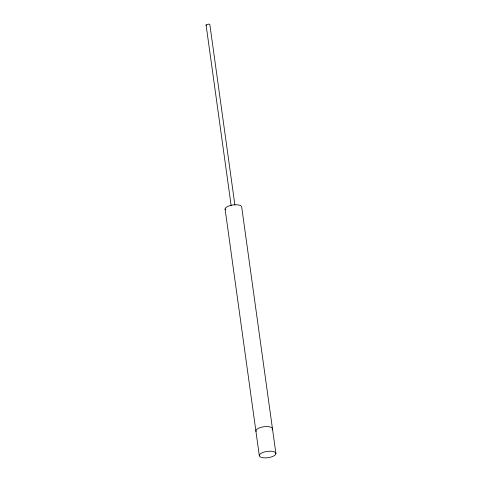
<?xml version="1.0" encoding="UTF-8"?>
<svg xmlns="http://www.w3.org/2000/svg" width="482" height="482" viewBox="0 0 482 482"><rect width="100%" height="100%" fill="white"/><g stroke="black" fill="none" stroke-linecap="round" stroke-linejoin="round"><path stroke-width="0.72" d="M231.161 205.724L206.073 24.907L208.567 24.1L209.748 24.335L209.899 24.901L234.885 204.971M206.073 24.907L206.224 25.474M275.927 453.67A8.399 3.175 -7.9 0 0 263.678 452.194A8.399 3.175 -7.9 0 0 263.202 457.792A8.399 3.175 -7.9 0 0 275.927 453.67L241.729 207.218A8.399 3.175 -7.9 0 0 232.589 205.013A8.399 3.175 -7.9 0 0 225.293 209.784M225.082 208.977L259.28 455.436M256.069 431.595A8.399 3.175 -7.9 0 1 264.461 426.678A8.399 3.175 -7.9 0 1 272.155 429.89"/></g></svg>
